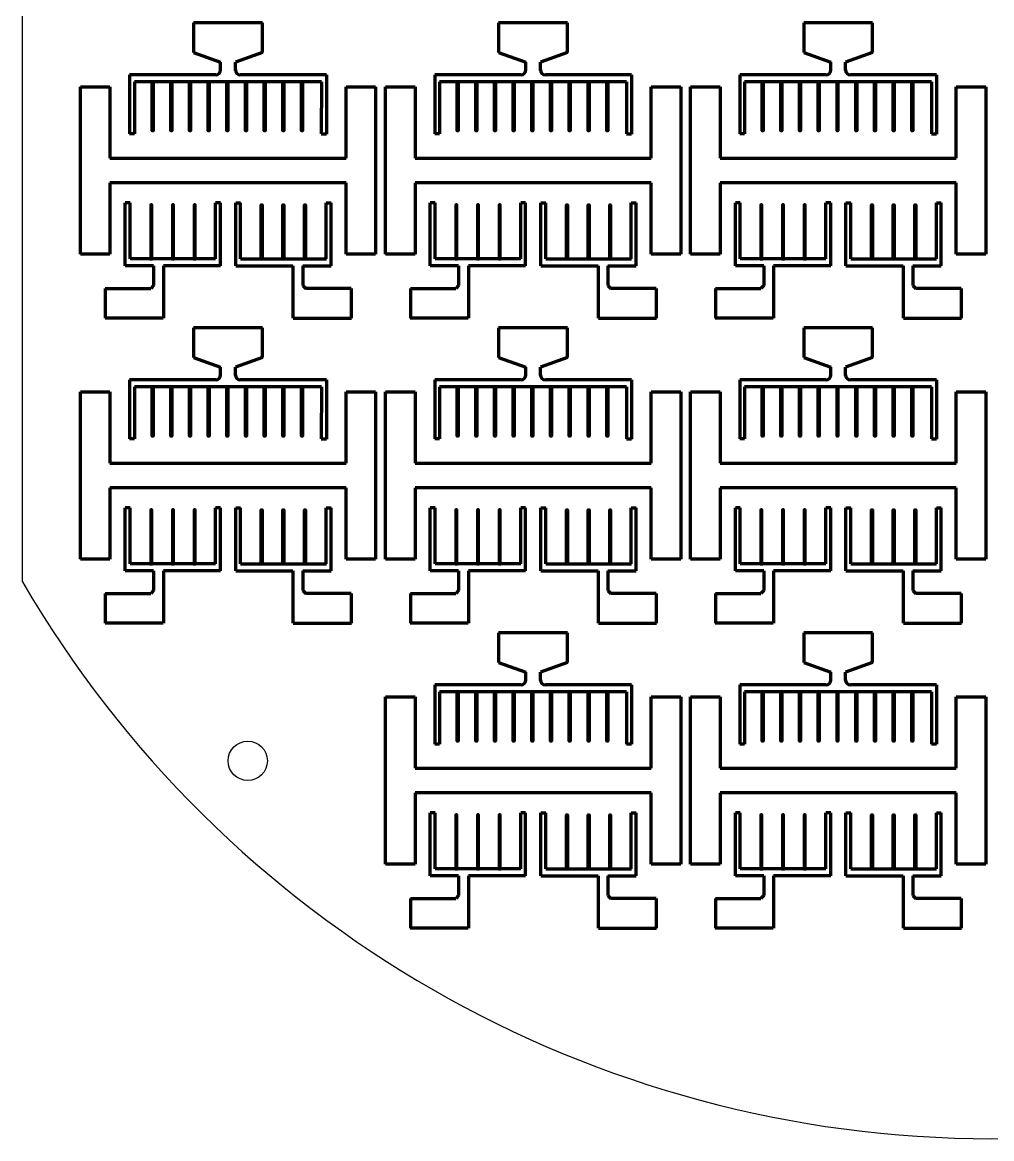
# Model space of a CAD drawing. Header units: millimetres. Extents: x 2372 to 2569, y 1689 to 1917.
# Drawn here: x 2372.4 to 2470.9, y 1689.3 to 1802.7 of the extents above; entities that cross this region are included whole.
import ezdxf

# ---------------------------------------------------------------- set-up
doc = ezdxf.new("R2010")
doc.units = ezdxf.units.MM
doc.layers.add('mask_hole', color=100, linetype='Continuous')
doc.layers.add('mask_outline', color=10, linetype='Continuous')
doc.layers.add('mask_stencil', color=30, linetype='Continuous', lineweight=70)

# ---------------------------------------------------------------- blocks, each defined once
blk = doc.blocks.new('*U528')
at = {"layer": 'mask_stencil'}
blk.add_lwpolyline([(-0.13, -2.85), (0.13, -2.85), (0.05, -2.76), (0.05, 2.65), (-0.05, 2.65), (-0.05, -2.76), (-0.13, -2.85)], dxfattribs=at)
blk = doc.blocks.new('*U529')
at = {"layer": 'mask_stencil', "color": 0, "linetype": 'ByBlock', "lineweight": -2, "transparency": 16777216}
for p in [(0, 0), (2.2, 0), (4.4, 0)]:
    blk.add_blockref('*U528', p, dxfattribs=at)
blk = doc.blocks.new('*U526')
at = {"layer": 'mask_stencil'}
blk.add_lwpolyline([(-0.13, -2.85), (0.13, -2.85), (0.05, -2.76), (0.05, 2.15), (-0.05, 2.15), (-0.05, -2.76), (-0.13, -2.85)], dxfattribs=at)
blk = doc.blocks.new('*U527')
at = {"layer": 'mask_stencil', "color": 0, "linetype": 'ByBlock', "lineweight": -2, "transparency": 16777216}
for p in [(0, 0), (1.9, 0), (3.8, 0), (5.7, 0), (7.6, 0), (9.5, 0), (11.4, 0), (13.3, 0), (15.2, 0)]:
    blk.add_blockref('*U526', p, dxfattribs=at)
blk = doc.blocks.new('*U524')
at = {"layer": 'mask_stencil'}
blk.add_lwpolyline([(-0.13, -2.85), (0.13, -2.85), (0.05, -2.76), (0.05, 2.65), (-0.05, 2.65), (-0.05, -2.76), (-0.13, -2.85)], dxfattribs=at)
blk = doc.blocks.new('*U525')
at = {"layer": 'mask_stencil', "color": 0, "linetype": 'ByBlock', "lineweight": -2, "transparency": 16777216}
for p in [(0, 0), (2.2, 0), (4.4, 0)]:
    blk.add_blockref('*U524', p, dxfattribs=at)
blk = doc.blocks.new('*U535')
at = {"layer": 'mask_stencil'}
blk.add_lwpolyline([(-0.13, -2.85), (0.13, -2.85), (0.05, -2.76), (0.05, 2.65), (-0.05, 2.65), (-0.05, -2.76), (-0.13, -2.85)], dxfattribs=at)
blk = doc.blocks.new('*U536')
at = {"layer": 'mask_stencil', "color": 0, "linetype": 'ByBlock', "lineweight": -2, "transparency": 16777216}
for p in [(0, 0), (2.2, 0), (4.4, 0)]:
    blk.add_blockref('*U535', p, dxfattribs=at)
blk = doc.blocks.new('*U533')
at = {"layer": 'mask_stencil'}
blk.add_lwpolyline([(-0.13, -2.85), (0.13, -2.85), (0.05, -2.76), (0.05, 2.15), (-0.05, 2.15), (-0.05, -2.76), (-0.13, -2.85)], dxfattribs=at)
blk = doc.blocks.new('*U534')
at = {"layer": 'mask_stencil', "color": 0, "linetype": 'ByBlock', "lineweight": -2, "transparency": 16777216}
for p in [(0, 0), (1.9, 0), (3.8, 0), (5.7, 0), (7.6, 0), (9.5, 0), (11.4, 0), (13.3, 0), (15.2, 0)]:
    blk.add_blockref('*U533', p, dxfattribs=at)
blk = doc.blocks.new('*U531')
at = {"layer": 'mask_stencil'}
blk.add_lwpolyline([(-0.13, -2.85), (0.13, -2.85), (0.05, -2.76), (0.05, 2.65), (-0.05, 2.65), (-0.05, -2.76), (-0.13, -2.85)], dxfattribs=at)
blk = doc.blocks.new('*U532')
at = {"layer": 'mask_stencil', "color": 0, "linetype": 'ByBlock', "lineweight": -2, "transparency": 16777216}
for p in [(0, 0), (2.2, 0), (4.4, 0)]:
    blk.add_blockref('*U531', p, dxfattribs=at)
blk = doc.blocks.new('*U542')
at = {"layer": 'mask_stencil'}
blk.add_lwpolyline([(-0.13, -2.85), (0.13, -2.85), (0.05, -2.76), (0.05, 2.65), (-0.05, 2.65), (-0.05, -2.76), (-0.13, -2.85)], dxfattribs=at)
blk = doc.blocks.new('*U543')
at = {"layer": 'mask_stencil', "color": 0, "linetype": 'ByBlock', "lineweight": -2, "transparency": 16777216}
for p in [(0, 0), (2.2, 0), (4.4, 0)]:
    blk.add_blockref('*U542', p, dxfattribs=at)
blk = doc.blocks.new('*U540')
at = {"layer": 'mask_stencil'}
blk.add_lwpolyline([(-0.13, -2.85), (0.13, -2.85), (0.05, -2.76), (0.05, 2.15), (-0.05, 2.15), (-0.05, -2.76), (-0.13, -2.85)], dxfattribs=at)
blk = doc.blocks.new('*U541')
at = {"layer": 'mask_stencil', "color": 0, "linetype": 'ByBlock', "lineweight": -2, "transparency": 16777216}
for p in [(0, 0), (1.9, 0), (3.8, 0), (5.7, 0), (7.6, 0), (9.5, 0), (11.4, 0), (13.3, 0), (15.2, 0)]:
    blk.add_blockref('*U540', p, dxfattribs=at)
blk = doc.blocks.new('*U538')
at = {"layer": 'mask_stencil'}
blk.add_lwpolyline([(-0.13, -2.85), (0.13, -2.85), (0.05, -2.76), (0.05, 2.65), (-0.05, 2.65), (-0.05, -2.76), (-0.13, -2.85)], dxfattribs=at)
blk = doc.blocks.new('*U539')
at = {"layer": 'mask_stencil', "color": 0, "linetype": 'ByBlock', "lineweight": -2, "transparency": 16777216}
for p in [(0, 0), (2.2, 0), (4.4, 0)]:
    blk.add_blockref('*U538', p, dxfattribs=at)
blk = doc.blocks.new('*U549')
at = {"layer": 'mask_stencil'}
blk.add_lwpolyline([(-0.13, -2.85), (0.13, -2.85), (0.05, -2.76), (0.05, 2.65), (-0.05, 2.65), (-0.05, -2.76), (-0.13, -2.85)], dxfattribs=at)
blk = doc.blocks.new('*U550')
at = {"layer": 'mask_stencil', "color": 0, "linetype": 'ByBlock', "lineweight": -2, "transparency": 16777216}
for p in [(0, 0), (2.2, 0), (4.4, 0)]:
    blk.add_blockref('*U549', p, dxfattribs=at)
blk = doc.blocks.new('*U547')
at = {"layer": 'mask_stencil'}
blk.add_lwpolyline([(-0.13, -2.85), (0.13, -2.85), (0.05, -2.76), (0.05, 2.15), (-0.05, 2.15), (-0.05, -2.76), (-0.13, -2.85)], dxfattribs=at)
blk = doc.blocks.new('*U548')
at = {"layer": 'mask_stencil', "color": 0, "linetype": 'ByBlock', "lineweight": -2, "transparency": 16777216}
for p in [(0, 0), (1.9, 0), (3.8, 0), (5.7, 0), (7.6, 0), (9.5, 0), (11.4, 0), (13.3, 0), (15.2, 0)]:
    blk.add_blockref('*U547', p, dxfattribs=at)
blk = doc.blocks.new('*U545')
at = {"layer": 'mask_stencil'}
blk.add_lwpolyline([(-0.13, -2.85), (0.13, -2.85), (0.05, -2.76), (0.05, 2.65), (-0.05, 2.65), (-0.05, -2.76), (-0.13, -2.85)], dxfattribs=at)
blk = doc.blocks.new('*U546')
at = {"layer": 'mask_stencil', "color": 0, "linetype": 'ByBlock', "lineweight": -2, "transparency": 16777216}
for p in [(0, 0), (2.2, 0), (4.4, 0)]:
    blk.add_blockref('*U545', p, dxfattribs=at)
blk = doc.blocks.new('*U556')
at = {"layer": 'mask_stencil'}
blk.add_lwpolyline([(-0.13, -2.85), (0.13, -2.85), (0.05, -2.76), (0.05, 2.65), (-0.05, 2.65), (-0.05, -2.76), (-0.13, -2.85)], dxfattribs=at)
blk = doc.blocks.new('*U557')
at = {"layer": 'mask_stencil', "color": 0, "linetype": 'ByBlock', "lineweight": -2, "transparency": 16777216}
for p in [(0, 0), (2.2, 0), (4.4, 0)]:
    blk.add_blockref('*U556', p, dxfattribs=at)
blk = doc.blocks.new('*U554')
at = {"layer": 'mask_stencil'}
blk.add_lwpolyline([(-0.13, -2.85), (0.13, -2.85), (0.05, -2.76), (0.05, 2.15), (-0.05, 2.15), (-0.05, -2.76), (-0.13, -2.85)], dxfattribs=at)
blk = doc.blocks.new('*U555')
at = {"layer": 'mask_stencil', "color": 0, "linetype": 'ByBlock', "lineweight": -2, "transparency": 16777216}
for p in [(0, 0), (1.9, 0), (3.8, 0), (5.7, 0), (7.6, 0), (9.5, 0), (11.4, 0), (13.3, 0), (15.2, 0)]:
    blk.add_blockref('*U554', p, dxfattribs=at)
blk = doc.blocks.new('*U552')
at = {"layer": 'mask_stencil'}
blk.add_lwpolyline([(-0.13, -2.85), (0.13, -2.85), (0.05, -2.76), (0.05, 2.65), (-0.05, 2.65), (-0.05, -2.76), (-0.13, -2.85)], dxfattribs=at)
blk = doc.blocks.new('*U553')
at = {"layer": 'mask_stencil', "color": 0, "linetype": 'ByBlock', "lineweight": -2, "transparency": 16777216}
for p in [(0, 0), (2.2, 0), (4.4, 0)]:
    blk.add_blockref('*U552', p, dxfattribs=at)
blk = doc.blocks.new('*U563')
at = {"layer": 'mask_stencil'}
blk.add_lwpolyline([(-0.13, -2.85), (0.13, -2.85), (0.05, -2.76), (0.05, 2.65), (-0.05, 2.65), (-0.05, -2.76), (-0.13, -2.85)], dxfattribs=at)
blk = doc.blocks.new('*U564')
at = {"layer": 'mask_stencil', "color": 0, "linetype": 'ByBlock', "lineweight": -2, "transparency": 16777216}
for p in [(0, 0), (2.2, 0), (4.4, 0)]:
    blk.add_blockref('*U563', p, dxfattribs=at)
blk = doc.blocks.new('*U561')
at = {"layer": 'mask_stencil'}
blk.add_lwpolyline([(-0.13, -2.85), (0.13, -2.85), (0.05, -2.76), (0.05, 2.15), (-0.05, 2.15), (-0.05, -2.76), (-0.13, -2.85)], dxfattribs=at)
blk = doc.blocks.new('*U562')
at = {"layer": 'mask_stencil', "color": 0, "linetype": 'ByBlock', "lineweight": -2, "transparency": 16777216}
for p in [(0, 0), (1.9, 0), (3.8, 0), (5.7, 0), (7.6, 0), (9.5, 0), (11.4, 0), (13.3, 0), (15.2, 0)]:
    blk.add_blockref('*U561', p, dxfattribs=at)
blk = doc.blocks.new('*U559')
at = {"layer": 'mask_stencil'}
blk.add_lwpolyline([(-0.13, -2.85), (0.13, -2.85), (0.05, -2.76), (0.05, 2.65), (-0.05, 2.65), (-0.05, -2.76), (-0.13, -2.85)], dxfattribs=at)
blk = doc.blocks.new('*U560')
at = {"layer": 'mask_stencil', "color": 0, "linetype": 'ByBlock', "lineweight": -2, "transparency": 16777216}
for p in [(0, 0), (2.2, 0), (4.4, 0)]:
    blk.add_blockref('*U559', p, dxfattribs=at)
blk = doc.blocks.new('*U570')
at = {"layer": 'mask_stencil'}
blk.add_lwpolyline([(-0.13, -2.85), (0.13, -2.85), (0.05, -2.76), (0.05, 2.65), (-0.05, 2.65), (-0.05, -2.76), (-0.13, -2.85)], dxfattribs=at)
blk = doc.blocks.new('*U571')
at = {"layer": 'mask_stencil', "color": 0, "linetype": 'ByBlock', "lineweight": -2, "transparency": 16777216}
for p in [(0, 0), (2.2, 0), (4.4, 0)]:
    blk.add_blockref('*U570', p, dxfattribs=at)
blk = doc.blocks.new('*U568')
at = {"layer": 'mask_stencil'}
blk.add_lwpolyline([(-0.13, -2.85), (0.13, -2.85), (0.05, -2.76), (0.05, 2.15), (-0.05, 2.15), (-0.05, -2.76), (-0.13, -2.85)], dxfattribs=at)
blk = doc.blocks.new('*U569')
at = {"layer": 'mask_stencil', "color": 0, "linetype": 'ByBlock', "lineweight": -2, "transparency": 16777216}
for p in [(0, 0), (1.9, 0), (3.8, 0), (5.7, 0), (7.6, 0), (9.5, 0), (11.4, 0), (13.3, 0), (15.2, 0)]:
    blk.add_blockref('*U568', p, dxfattribs=at)
blk = doc.blocks.new('*U566')
at = {"layer": 'mask_stencil'}
blk.add_lwpolyline([(-0.13, -2.85), (0.13, -2.85), (0.05, -2.76), (0.05, 2.65), (-0.05, 2.65), (-0.05, -2.76), (-0.13, -2.85)], dxfattribs=at)
blk = doc.blocks.new('*U567')
at = {"layer": 'mask_stencil', "color": 0, "linetype": 'ByBlock', "lineweight": -2, "transparency": 16777216}
for p in [(0, 0), (2.2, 0), (4.4, 0)]:
    blk.add_blockref('*U566', p, dxfattribs=at)
blk = doc.blocks.new('*U577')
at = {"layer": 'mask_stencil'}
blk.add_lwpolyline([(-0.13, -2.85), (0.13, -2.85), (0.05, -2.76), (0.05, 2.65), (-0.05, 2.65), (-0.05, -2.76), (-0.13, -2.85)], dxfattribs=at)
blk = doc.blocks.new('*U578')
at = {"layer": 'mask_stencil', "color": 0, "linetype": 'ByBlock', "lineweight": -2, "transparency": 16777216}
for p in [(0, 0), (2.2, 0), (4.4, 0)]:
    blk.add_blockref('*U577', p, dxfattribs=at)
blk = doc.blocks.new('*U575')
at = {"layer": 'mask_stencil'}
blk.add_lwpolyline([(-0.13, -2.85), (0.13, -2.85), (0.05, -2.76), (0.05, 2.15), (-0.05, 2.15), (-0.05, -2.76), (-0.13, -2.85)], dxfattribs=at)
blk = doc.blocks.new('*U576')
at = {"layer": 'mask_stencil', "color": 0, "linetype": 'ByBlock', "lineweight": -2, "transparency": 16777216}
for p in [(0, 0), (1.9, 0), (3.8, 0), (5.7, 0), (7.6, 0), (9.5, 0), (11.4, 0), (13.3, 0), (15.2, 0)]:
    blk.add_blockref('*U575', p, dxfattribs=at)
blk = doc.blocks.new('*U573')
at = {"layer": 'mask_stencil'}
blk.add_lwpolyline([(-0.13, -2.85), (0.13, -2.85), (0.05, -2.76), (0.05, 2.65), (-0.05, 2.65), (-0.05, -2.76), (-0.13, -2.85)], dxfattribs=at)
blk = doc.blocks.new('*U574')
at = {"layer": 'mask_stencil', "color": 0, "linetype": 'ByBlock', "lineweight": -2, "transparency": 16777216}
for p in [(0, 0), (2.2, 0), (4.4, 0)]:
    blk.add_blockref('*U573', p, dxfattribs=at)

msp = doc.modelspace()

# ---------------------------------------------------------------- linework, layer by layer
at = {"layer": 'mask_hole'}
msp.add_circle((2395.34, 1727.68), 2, dxfattribs=at)
at = {"layer": 'mask_outline'}
msp.add_line((2372.44, 1745.88), (2372.44, 1860.68), dxfattribs=at)
msp.add_arc((2470.94, 1803.28), 114, 210.2314, 329.7768, dxfattribs=at)
at = {"layer": 'mask_stencil'}
for p, q in [((2396.84, 1802.68), (2389.84, 1802.68)), ((2389.84, 1802.68), (2389.84, 1799.68)), ((2396.84, 1799.68), (2396.84, 1802.68)), ((2427.84, 1802.68), (2420.84, 1802.68)), ((2420.84, 1802.68), (2420.84, 1799.68)), ((2427.84, 1799.68), (2427.84, 1802.68)), ((2458.84, 1802.68), (2451.84, 1802.68)), ((2451.84, 1802.68), (2451.84, 1799.68)), ((2458.84, 1799.68), (2458.84, 1802.68)), ((2389.84, 1799.68), (2392.59, 1798.68)), ((2396.84, 1799.68), (2394.09, 1798.68)), ((2420.84, 1799.68), (2423.59, 1798.68)), ((2427.84, 1799.68), (2425.09, 1798.68)), ((2451.84, 1799.68), (2454.59, 1798.68)), ((2458.84, 1799.68), (2456.09, 1798.68)), ((2392.59, 1797.84), (2392.59, 1798.68)), ((2394.09, 1797.83), (2394.09, 1798.68)), ((2423.59, 1797.84), (2423.59, 1798.68)), ((2425.09, 1797.83), (2425.09, 1798.68)), ((2454.59, 1797.84), (2454.59, 1798.68)), ((2456.09, 1797.83), (2456.09, 1798.68)), ((2392.09, 1797.39), (2383.34, 1797.39)), ((2383.34, 1797.39), (2383.34, 1791.39)), ((2403.34, 1797.39), (2394.59, 1797.39)), ((2403.34, 1797.39), (2403.34, 1791.38)), ((2423.09, 1797.39), (2414.34, 1797.39)), ((2414.34, 1797.39), (2414.34, 1791.39)), ((2434.34, 1797.39), (2425.59, 1797.39)), ((2434.34, 1797.39), (2434.34, 1791.38)), ((2454.09, 1797.39), (2445.34, 1797.39)), ((2445.34, 1797.39), (2445.34, 1791.39)), ((2465.34, 1797.39), (2456.59, 1797.39)), ((2465.34, 1797.39), (2465.34, 1791.38)), ((2378.34, 1796.18), (2381.34, 1796.18)), ((2378.34, 1779.18), (2378.34, 1796.18)), ((2381.34, 1796.18), (2381.34, 1788.93)), ((2402.83, 1796.68), (2383.83, 1796.68)), ((2383.83, 1796.68), (2383.83, 1791.39)), ((2402.83, 1796.68), (2402.82, 1791.39)), ((2405.34, 1788.93), (2405.34, 1796.18)), ((2405.34, 1796.18), (2408.34, 1796.18)), ((2408.34, 1796.18), (2408.34, 1779.18)), ((2409.34, 1796.18), (2412.34, 1796.18)), ((2409.34, 1779.18), (2409.34, 1796.18)), ((2412.34, 1796.18), (2412.34, 1788.93)), ((2433.83, 1796.68), (2414.83, 1796.68)), ((2414.83, 1796.68), (2414.83, 1791.39)), ((2433.83, 1796.68), (2433.82, 1791.39)), ((2436.34, 1788.93), (2436.34, 1796.18)), ((2436.34, 1796.18), (2439.34, 1796.18)), ((2439.34, 1796.18), (2439.34, 1779.18)), ((2440.34, 1796.18), (2443.34, 1796.18)), ((2440.34, 1779.18), (2440.34, 1796.18)), ((2443.34, 1796.18), (2443.34, 1788.93)), ((2464.83, 1796.68), (2445.83, 1796.68)), ((2445.83, 1796.68), (2445.83, 1791.39)), ((2464.83, 1796.68), (2464.82, 1791.39)), ((2467.34, 1788.93), (2467.34, 1796.18)), ((2467.34, 1796.18), (2470.34, 1796.18)), ((2470.34, 1796.18), (2470.34, 1779.18)), ((2383.83, 1791.39), (2383.34, 1791.39)), ((2403.34, 1791.38), (2402.82, 1791.38)), ((2414.83, 1791.39), (2414.34, 1791.39)), ((2434.34, 1791.38), (2433.82, 1791.38)), ((2445.83, 1791.39), (2445.34, 1791.39)), ((2465.34, 1791.38), (2464.82, 1791.38)), ((2381.34, 1788.93), (2405.34, 1788.93)), ((2412.34, 1788.93), (2436.34, 1788.93)), ((2443.34, 1788.93), (2467.34, 1788.93)), ((2405.34, 1786.43), (2381.34, 1786.43)), ((2381.34, 1786.43), (2381.34, 1779.18)), ((2405.34, 1779.18), (2405.34, 1786.43)), ((2436.34, 1786.43), (2412.34, 1786.43)), ((2412.34, 1786.43), (2412.34, 1779.18)), ((2436.34, 1779.18), (2436.34, 1786.43)), ((2467.34, 1786.43), (2443.34, 1786.43)), ((2443.34, 1786.43), (2443.34, 1779.18)), ((2467.34, 1779.18), (2467.34, 1786.43)), ((2382.89, 1777.98), (2382.89, 1784.39)), ((2383.38, 1784.39), (2382.89, 1784.39)), ((2383.38, 1778.69), (2383.38, 1784.39)), ((2392.08, 1778.69), (2392.08, 1784.39)), ((2392.58, 1784.39), (2392.08, 1784.39)), ((2392.58, 1777.98), (2392.58, 1784.39)), ((2394.12, 1777.98), (2394.12, 1784.39)), ((2394.12, 1784.39), (2394.62, 1784.39)), ((2394.62, 1778.69), (2394.62, 1784.39)), ((2403.32, 1778.69), (2403.32, 1784.39)), ((2403.32, 1784.39), (2403.81, 1784.39)), ((2403.81, 1777.98), (2403.81, 1784.39)), ((2413.89, 1777.98), (2413.89, 1784.39)), ((2414.38, 1784.39), (2413.89, 1784.39)), ((2414.38, 1778.69), (2414.38, 1784.39)), ((2423.08, 1778.69), (2423.08, 1784.39)), ((2423.58, 1784.39), (2423.08, 1784.39)), ((2423.58, 1777.98), (2423.58, 1784.39)), ((2425.12, 1777.98), (2425.12, 1784.39)), ((2425.12, 1784.39), (2425.62, 1784.39)), ((2425.62, 1778.69), (2425.62, 1784.39)), ((2434.32, 1778.69), (2434.32, 1784.39)), ((2434.32, 1784.39), (2434.81, 1784.39)), ((2434.81, 1777.98), (2434.81, 1784.39)), ((2444.89, 1777.98), (2444.89, 1784.39)), ((2445.38, 1784.39), (2444.89, 1784.39)), ((2445.38, 1778.69), (2445.38, 1784.39)), ((2454.08, 1778.69), (2454.08, 1784.39)), ((2454.58, 1784.39), (2454.08, 1784.39)), ((2454.58, 1777.98), (2454.58, 1784.39)), ((2456.12, 1777.98), (2456.12, 1784.39)), ((2456.12, 1784.39), (2456.62, 1784.39)), ((2456.62, 1778.69), (2456.62, 1784.39)), ((2465.32, 1778.69), (2465.32, 1784.39)), ((2465.32, 1784.39), (2465.81, 1784.39)), ((2465.81, 1777.98), (2465.81, 1784.39)), ((2381.34, 1779.18), (2378.34, 1779.18)), ((2408.34, 1779.18), (2405.34, 1779.18)), ((2412.34, 1779.18), (2409.34, 1779.18)), ((2439.34, 1779.18), (2436.34, 1779.18)), ((2443.34, 1779.18), (2440.34, 1779.18)), ((2470.34, 1779.18), (2467.34, 1779.18)), ((2385.77, 1777.98), (2382.89, 1777.98)), ((2392.08, 1778.69), (2383.38, 1778.69)), ((2385.77, 1777.98), (2385.77, 1775.99)), ((2386.77, 1777.99), (2386.77, 1772.68)), ((2392.58, 1777.99), (2386.77, 1777.99)), ((2394.12, 1777.99), (2399.94, 1777.99)), ((2394.62, 1778.69), (2403.33, 1778.69)), ((2399.94, 1777.99), (2399.94, 1772.68)), ((2400.94, 1777.98), (2400.94, 1775.99)), ((2400.94, 1777.98), (2403.81, 1777.98)), ((2416.77, 1777.98), (2413.89, 1777.98)), ((2423.08, 1778.69), (2414.38, 1778.69)), ((2416.77, 1777.98), (2416.77, 1775.99)), ((2417.77, 1777.99), (2417.77, 1772.68)), ((2423.58, 1777.99), (2417.77, 1777.99)), ((2425.12, 1777.99), (2430.94, 1777.99)), ((2425.62, 1778.69), (2434.33, 1778.69)), ((2430.94, 1777.99), (2430.94, 1772.68)), ((2431.94, 1777.98), (2431.94, 1775.99)), ((2431.94, 1777.98), (2434.81, 1777.98)), ((2447.77, 1777.98), (2444.89, 1777.98)), ((2454.08, 1778.69), (2445.38, 1778.69)), ((2447.77, 1777.98), (2447.77, 1775.99)), ((2448.77, 1777.99), (2448.77, 1772.68)), ((2454.58, 1777.99), (2448.77, 1777.99)), ((2456.12, 1777.99), (2461.94, 1777.99)), ((2456.62, 1778.69), (2465.33, 1778.69)), ((2461.94, 1777.99), (2461.94, 1772.68)), ((2462.94, 1777.98), (2462.94, 1775.99)), ((2462.94, 1777.98), (2465.81, 1777.98)), ((2380.87, 1775.68), (2380.87, 1772.68)), ((2380.87, 1775.68), (2385.48, 1775.68)), ((2385.77, 1775.99), (2385.48, 1775.68)), ((2400.94, 1775.99), (2401.23, 1775.68)), ((2405.84, 1775.68), (2401.23, 1775.68)), ((2405.84, 1775.68), (2405.84, 1772.68)), ((2411.87, 1775.68), (2411.87, 1772.68)), ((2411.87, 1775.68), (2416.48, 1775.68)), ((2416.77, 1775.99), (2416.48, 1775.68)), ((2431.94, 1775.99), (2432.23, 1775.68)), ((2436.84, 1775.68), (2432.23, 1775.68)), ((2436.84, 1775.68), (2436.84, 1772.68)), ((2442.87, 1775.68), (2442.87, 1772.68)), ((2442.87, 1775.68), (2447.48, 1775.68)), ((2447.77, 1775.99), (2447.48, 1775.68)), ((2462.94, 1775.99), (2463.23, 1775.68)), ((2467.84, 1775.68), (2463.23, 1775.68)), ((2467.84, 1775.68), (2467.84, 1772.68)), ((2386.74, 1772.68), (2380.84, 1772.68)), ((2399.97, 1772.68), (2405.87, 1772.68)), ((2417.74, 1772.68), (2411.84, 1772.68)), ((2430.97, 1772.68), (2436.87, 1772.68)), ((2448.74, 1772.68), (2442.84, 1772.68)), ((2461.97, 1772.68), (2467.87, 1772.68)), ((2396.84, 1771.68), (2389.84, 1771.68)), ((2389.84, 1771.68), (2389.84, 1768.68)), ((2396.84, 1768.68), (2396.84, 1771.68)), ((2427.84, 1771.68), (2420.84, 1771.68)), ((2420.84, 1771.68), (2420.84, 1768.68)), ((2427.84, 1768.68), (2427.84, 1771.68)), ((2458.84, 1771.68), (2451.84, 1771.68)), ((2451.84, 1771.68), (2451.84, 1768.68)), ((2458.84, 1768.68), (2458.84, 1771.68)), ((2389.84, 1768.68), (2392.59, 1767.68)), ((2392.59, 1766.84), (2392.59, 1767.68)), ((2396.84, 1768.68), (2394.09, 1767.68)), ((2394.09, 1766.83), (2394.09, 1767.68)), ((2420.84, 1768.68), (2423.59, 1767.68)), ((2423.59, 1766.84), (2423.59, 1767.68)), ((2427.84, 1768.68), (2425.09, 1767.68)), ((2425.09, 1766.83), (2425.09, 1767.68)), ((2451.84, 1768.68), (2454.59, 1767.68)), ((2454.59, 1766.84), (2454.59, 1767.68)), ((2458.84, 1768.68), (2456.09, 1767.68)), ((2456.09, 1766.83), (2456.09, 1767.68)), ((2392.09, 1766.39), (2383.34, 1766.39)), ((2383.34, 1766.39), (2383.34, 1760.39)), ((2402.83, 1765.68), (2383.83, 1765.68)), ((2383.83, 1765.68), (2383.83, 1760.39)), ((2403.34, 1766.39), (2394.59, 1766.39)), ((2402.83, 1765.68), (2402.82, 1760.39)), ((2403.34, 1766.39), (2403.34, 1760.38)), ((2423.09, 1766.39), (2414.34, 1766.39)), ((2414.34, 1766.39), (2414.34, 1760.39)), ((2433.83, 1765.68), (2414.83, 1765.68)), ((2414.83, 1765.68), (2414.83, 1760.39)), ((2434.34, 1766.39), (2425.59, 1766.39)), ((2433.83, 1765.68), (2433.82, 1760.39)), ((2434.34, 1766.39), (2434.34, 1760.38)), ((2454.09, 1766.39), (2445.34, 1766.39)), ((2445.34, 1766.39), (2445.34, 1760.39)), ((2464.83, 1765.68), (2445.83, 1765.68)), ((2445.83, 1765.68), (2445.83, 1760.39)), ((2465.34, 1766.39), (2456.59, 1766.39)), ((2464.83, 1765.68), (2464.82, 1760.39)), ((2465.34, 1766.39), (2465.34, 1760.38)), ((2378.34, 1765.18), (2381.34, 1765.18)), ((2378.34, 1748.18), (2378.34, 1765.18)), ((2381.34, 1765.18), (2381.34, 1757.93)), ((2405.34, 1757.93), (2405.34, 1765.18)), ((2405.34, 1765.18), (2408.34, 1765.18)), ((2408.34, 1765.18), (2408.34, 1748.18)), ((2409.34, 1765.18), (2412.34, 1765.18)), ((2409.34, 1748.18), (2409.34, 1765.18)), ((2412.34, 1765.18), (2412.34, 1757.93)), ((2436.34, 1757.93), (2436.34, 1765.18)), ((2436.34, 1765.18), (2439.34, 1765.18)), ((2439.34, 1765.18), (2439.34, 1748.18)), ((2440.34, 1765.18), (2443.34, 1765.18)), ((2440.34, 1748.18), (2440.34, 1765.18)), ((2443.34, 1765.18), (2443.34, 1757.93)), ((2467.34, 1757.93), (2467.34, 1765.18)), ((2467.34, 1765.18), (2470.34, 1765.18)), ((2470.34, 1765.18), (2470.34, 1748.18)), ((2383.83, 1760.39), (2383.34, 1760.39)), ((2403.34, 1760.38), (2402.82, 1760.38)), ((2414.83, 1760.39), (2414.34, 1760.39)), ((2434.34, 1760.38), (2433.82, 1760.38)), ((2445.83, 1760.39), (2445.34, 1760.39)), ((2465.34, 1760.38), (2464.82, 1760.38)), ((2381.34, 1757.93), (2405.34, 1757.93)), ((2412.34, 1757.93), (2436.34, 1757.93)), ((2443.34, 1757.93), (2467.34, 1757.93)), ((2405.34, 1755.43), (2381.34, 1755.43)), ((2381.34, 1755.43), (2381.34, 1748.18)), ((2405.34, 1748.18), (2405.34, 1755.43)), ((2436.34, 1755.43), (2412.34, 1755.43)), ((2412.34, 1755.43), (2412.34, 1748.18)), ((2436.34, 1748.18), (2436.34, 1755.43)), ((2467.34, 1755.43), (2443.34, 1755.43)), ((2443.34, 1755.43), (2443.34, 1748.18)), ((2467.34, 1748.18), (2467.34, 1755.43)), ((2382.89, 1746.98), (2382.89, 1753.39)), ((2383.38, 1753.39), (2382.89, 1753.39)), ((2383.38, 1747.69), (2383.38, 1753.39)), ((2392.08, 1747.69), (2392.08, 1753.39)), ((2392.58, 1753.39), (2392.08, 1753.39)), ((2392.58, 1746.98), (2392.58, 1753.39)), ((2394.12, 1746.98), (2394.12, 1753.39)), ((2394.12, 1753.39), (2394.62, 1753.39)), ((2394.62, 1747.69), (2394.62, 1753.39)), ((2403.32, 1747.69), (2403.32, 1753.39)), ((2403.32, 1753.39), (2403.81, 1753.39)), ((2403.81, 1746.98), (2403.81, 1753.39)), ((2413.89, 1746.98), (2413.89, 1753.39)), ((2414.38, 1753.39), (2413.89, 1753.39)), ((2414.38, 1747.69), (2414.38, 1753.39)), ((2423.08, 1747.69), (2423.08, 1753.39)), ((2423.58, 1753.39), (2423.08, 1753.39)), ((2423.58, 1746.98), (2423.58, 1753.39)), ((2425.12, 1746.98), (2425.12, 1753.39)), ((2425.12, 1753.39), (2425.62, 1753.39)), ((2425.62, 1747.69), (2425.62, 1753.39)), ((2434.32, 1747.69), (2434.32, 1753.39)), ((2434.32, 1753.39), (2434.81, 1753.39)), ((2434.81, 1746.98), (2434.81, 1753.39)), ((2444.89, 1746.98), (2444.89, 1753.39)), ((2445.38, 1753.39), (2444.89, 1753.39)), ((2445.38, 1747.69), (2445.38, 1753.39)), ((2454.08, 1747.69), (2454.08, 1753.39)), ((2454.58, 1753.39), (2454.08, 1753.39)), ((2454.58, 1746.98), (2454.58, 1753.39)), ((2456.12, 1746.98), (2456.12, 1753.39)), ((2456.12, 1753.39), (2456.62, 1753.39)), ((2456.62, 1747.69), (2456.62, 1753.39)), ((2465.32, 1747.69), (2465.32, 1753.39)), ((2465.32, 1753.39), (2465.81, 1753.39)), ((2465.81, 1746.98), (2465.81, 1753.39)), ((2381.34, 1748.18), (2378.34, 1748.18)), ((2392.08, 1747.69), (2383.38, 1747.69)), ((2394.62, 1747.69), (2403.33, 1747.69)), ((2408.34, 1748.18), (2405.34, 1748.18)), ((2412.34, 1748.18), (2409.34, 1748.18)), ((2423.08, 1747.69), (2414.38, 1747.69)), ((2425.62, 1747.69), (2434.33, 1747.69)), ((2439.34, 1748.18), (2436.34, 1748.18)), ((2443.34, 1748.18), (2440.34, 1748.18)), ((2454.08, 1747.69), (2445.38, 1747.69)), ((2456.62, 1747.69), (2465.33, 1747.69)), ((2470.34, 1748.18), (2467.34, 1748.18)), ((2385.77, 1746.98), (2382.89, 1746.98)), ((2385.77, 1746.98), (2385.77, 1744.99)), ((2386.77, 1746.99), (2386.77, 1741.68)), ((2392.58, 1746.99), (2386.77, 1746.99)), ((2394.12, 1746.99), (2399.94, 1746.99)), ((2399.94, 1746.99), (2399.94, 1741.68)), ((2400.94, 1746.98), (2400.94, 1744.99)), ((2400.94, 1746.98), (2403.81, 1746.98)), ((2416.77, 1746.98), (2413.89, 1746.98)), ((2416.77, 1746.98), (2416.77, 1744.99)), ((2417.77, 1746.99), (2417.77, 1741.68)), ((2423.58, 1746.99), (2417.77, 1746.99)), ((2425.12, 1746.99), (2430.94, 1746.99)), ((2430.94, 1746.99), (2430.94, 1741.68)), ((2431.94, 1746.98), (2431.94, 1744.99)), ((2431.94, 1746.98), (2434.81, 1746.98)), ((2447.77, 1746.98), (2444.89, 1746.98)), ((2447.77, 1746.98), (2447.77, 1744.99)), ((2448.77, 1746.99), (2448.77, 1741.68)), ((2454.58, 1746.99), (2448.77, 1746.99)), ((2456.12, 1746.99), (2461.94, 1746.99)), ((2461.94, 1746.99), (2461.94, 1741.68)), ((2462.94, 1746.98), (2462.94, 1744.99)), ((2462.94, 1746.98), (2465.81, 1746.98)), ((2385.77, 1744.99), (2385.48, 1744.68)), ((2400.94, 1744.99), (2401.23, 1744.68)), ((2416.77, 1744.99), (2416.48, 1744.68)), ((2431.94, 1744.99), (2432.23, 1744.68)), ((2447.77, 1744.99), (2447.48, 1744.68)), ((2462.94, 1744.99), (2463.23, 1744.68)), ((2380.87, 1744.68), (2380.87, 1741.68)), ((2380.87, 1744.68), (2385.48, 1744.68)), ((2405.84, 1744.68), (2401.23, 1744.68)), ((2405.84, 1744.68), (2405.84, 1741.68)), ((2411.87, 1744.68), (2411.87, 1741.68)), ((2411.87, 1744.68), (2416.48, 1744.68)), ((2436.84, 1744.68), (2432.23, 1744.68)), ((2436.84, 1744.68), (2436.84, 1741.68)), ((2442.87, 1744.68), (2442.87, 1741.68)), ((2442.87, 1744.68), (2447.48, 1744.68)), ((2467.84, 1744.68), (2463.23, 1744.68)), ((2467.84, 1744.68), (2467.84, 1741.68)), ((2386.74, 1741.68), (2380.84, 1741.68)), ((2399.97, 1741.68), (2405.87, 1741.68)), ((2417.74, 1741.68), (2411.84, 1741.68)), ((2430.97, 1741.68), (2436.87, 1741.68)), ((2448.74, 1741.68), (2442.84, 1741.68)), ((2461.97, 1741.68), (2467.87, 1741.68)), ((2427.84, 1740.68), (2420.84, 1740.68)), ((2420.84, 1740.68), (2420.84, 1737.68)), ((2427.84, 1737.68), (2427.84, 1740.68)), ((2458.84, 1740.68), (2451.84, 1740.68)), ((2451.84, 1740.68), (2451.84, 1737.68)), ((2458.84, 1737.68), (2458.84, 1740.68)), ((2420.84, 1737.68), (2423.59, 1736.68)), ((2427.84, 1737.68), (2425.09, 1736.68)), ((2451.84, 1737.68), (2454.59, 1736.68)), ((2458.84, 1737.68), (2456.09, 1736.68)), ((2423.59, 1735.84), (2423.59, 1736.68)), ((2425.09, 1735.83), (2425.09, 1736.68)), ((2454.59, 1735.84), (2454.59, 1736.68)), ((2456.09, 1735.83), (2456.09, 1736.68)), ((2423.09, 1735.39), (2414.34, 1735.39)), ((2414.34, 1735.39), (2414.34, 1729.39)), ((2433.83, 1734.68), (2414.83, 1734.68)), ((2414.83, 1734.68), (2414.83, 1729.39)), ((2434.34, 1735.39), (2425.59, 1735.39)), ((2433.83, 1734.68), (2433.82, 1729.39)), ((2434.34, 1735.39), (2434.34, 1729.38)), ((2454.09, 1735.39), (2445.34, 1735.39)), ((2445.34, 1735.39), (2445.34, 1729.39)), ((2464.83, 1734.68), (2445.83, 1734.68)), ((2445.83, 1734.68), (2445.83, 1729.39)), ((2465.34, 1735.39), (2456.59, 1735.39)), ((2464.83, 1734.68), (2464.82, 1729.39)), ((2465.34, 1735.39), (2465.34, 1729.38)), ((2409.34, 1734.18), (2412.34, 1734.18)), ((2409.34, 1717.18), (2409.34, 1734.18)), ((2412.34, 1734.18), (2412.34, 1726.93)), ((2436.34, 1726.93), (2436.34, 1734.18)), ((2436.34, 1734.18), (2439.34, 1734.18)), ((2439.34, 1734.18), (2439.34, 1717.18)), ((2440.34, 1734.18), (2443.34, 1734.18)), ((2440.34, 1717.18), (2440.34, 1734.18)), ((2443.34, 1734.18), (2443.34, 1726.93)), ((2467.34, 1726.93), (2467.34, 1734.18)), ((2467.34, 1734.18), (2470.34, 1734.18)), ((2470.34, 1734.18), (2470.34, 1717.18)), ((2414.83, 1729.39), (2414.34, 1729.39)), ((2434.34, 1729.38), (2433.82, 1729.38)), ((2445.83, 1729.39), (2445.34, 1729.39)), ((2465.34, 1729.38), (2464.82, 1729.38)), ((2412.34, 1726.93), (2436.34, 1726.93)), ((2443.34, 1726.93), (2467.34, 1726.93)), ((2436.34, 1724.43), (2412.34, 1724.43)), ((2412.34, 1724.43), (2412.34, 1717.18)), ((2436.34, 1717.18), (2436.34, 1724.43)), ((2467.34, 1724.43), (2443.34, 1724.43)), ((2443.34, 1724.43), (2443.34, 1717.18)), ((2467.34, 1717.18), (2467.34, 1724.43)), ((2413.89, 1715.98), (2413.89, 1722.39)), ((2414.38, 1722.39), (2413.89, 1722.39)), ((2414.38, 1716.69), (2414.38, 1722.39)), ((2423.08, 1716.69), (2423.08, 1722.39)), ((2423.58, 1722.39), (2423.08, 1722.39)), ((2423.58, 1715.98), (2423.58, 1722.39)), ((2425.12, 1715.98), (2425.12, 1722.39)), ((2425.12, 1722.39), (2425.62, 1722.39)), ((2425.62, 1716.69), (2425.62, 1722.39)), ((2434.32, 1716.69), (2434.32, 1722.39)), ((2434.32, 1722.39), (2434.81, 1722.39)), ((2434.81, 1715.98), (2434.81, 1722.39)), ((2444.89, 1715.98), (2444.89, 1722.39)), ((2445.38, 1722.39), (2444.89, 1722.39)), ((2445.38, 1716.69), (2445.38, 1722.39)), ((2454.08, 1716.69), (2454.08, 1722.39)), ((2454.58, 1722.39), (2454.08, 1722.39)), ((2454.58, 1715.98), (2454.58, 1722.39)), ((2456.12, 1715.98), (2456.12, 1722.39)), ((2456.12, 1722.39), (2456.62, 1722.39)), ((2456.62, 1716.69), (2456.62, 1722.39)), ((2465.32, 1716.69), (2465.32, 1722.39)), ((2465.32, 1722.39), (2465.81, 1722.39)), ((2465.81, 1715.98), (2465.81, 1722.39)), ((2412.34, 1717.18), (2409.34, 1717.18)), ((2423.08, 1716.69), (2414.38, 1716.69)), ((2425.62, 1716.69), (2434.33, 1716.69)), ((2439.34, 1717.18), (2436.34, 1717.18)), ((2443.34, 1717.18), (2440.34, 1717.18)), ((2454.08, 1716.69), (2445.38, 1716.69)), ((2456.62, 1716.69), (2465.33, 1716.69)), ((2470.34, 1717.18), (2467.34, 1717.18)), ((2416.77, 1715.98), (2413.89, 1715.98)), ((2416.77, 1715.98), (2416.77, 1713.99)), ((2417.77, 1715.99), (2417.77, 1710.68)), ((2423.58, 1715.99), (2417.77, 1715.99)), ((2425.12, 1715.99), (2430.94, 1715.99)), ((2430.94, 1715.99), (2430.94, 1710.68)), ((2431.94, 1715.98), (2431.94, 1713.99)), ((2431.94, 1715.98), (2434.81, 1715.98)), ((2447.77, 1715.98), (2444.89, 1715.98)), ((2447.77, 1715.98), (2447.77, 1713.99)), ((2448.77, 1715.99), (2448.77, 1710.68)), ((2454.58, 1715.99), (2448.77, 1715.99)), ((2456.12, 1715.99), (2461.94, 1715.99)), ((2461.94, 1715.99), (2461.94, 1710.68)), ((2462.94, 1715.98), (2462.94, 1713.99)), ((2462.94, 1715.98), (2465.81, 1715.98)), ((2411.87, 1713.68), (2411.87, 1710.68)), ((2411.87, 1713.68), (2416.48, 1713.68)), ((2416.77, 1713.99), (2416.48, 1713.68)), ((2431.94, 1713.99), (2432.23, 1713.68)), ((2436.84, 1713.68), (2432.23, 1713.68)), ((2436.84, 1713.68), (2436.84, 1710.68)), ((2442.87, 1713.68), (2442.87, 1710.68)), ((2442.87, 1713.68), (2447.48, 1713.68)), ((2447.77, 1713.99), (2447.48, 1713.68)), ((2462.94, 1713.99), (2463.23, 1713.68)), ((2467.84, 1713.68), (2463.23, 1713.68)), ((2467.84, 1713.68), (2467.84, 1710.68)), ((2417.74, 1710.68), (2411.84, 1710.68)), ((2430.97, 1710.68), (2436.87, 1710.68)), ((2448.74, 1710.68), (2442.84, 1710.68)), ((2461.97, 1710.68), (2467.87, 1710.68))]:
    msp.add_line(p, q, dxfattribs=at)
for centre, start, end in [((2392.09, 1797.89), 270, 0), ((2394.59, 1797.89), 180, 270), ((2423.09, 1797.89), 270, 0), ((2425.59, 1797.89), 180, 270), ((2454.09, 1797.89), 270, 0), ((2456.59, 1797.89), 180, 270), ((2392.09, 1766.89), 270, 0), ((2394.59, 1766.89), 180, 270), ((2423.09, 1766.89), 270, 0), ((2425.59, 1766.89), 180, 270), ((2454.09, 1766.89), 270, 0), ((2456.59, 1766.89), 180, 270), ((2423.09, 1735.89), 270, 0), ((2425.59, 1735.89), 180, 270), ((2454.09, 1735.89), 270, 0), ((2456.59, 1735.89), 180, 270)]:
    msp.add_arc(centre, 0.5, start, end, dxfattribs=at)

# ---------------------------------------------------------------- block references
at = {"layer": 'mask_stencil', "xscale": -1, "rotation": 180}
for name, p in [('*U569', (2385.67, 1793.84)), ('*U548', (2416.67, 1793.84)), ('*U527', (2447.67, 1793.84)), ('*U576', (2385.67, 1762.84)), ('*U555', (2416.67, 1762.84)), ('*U534', (2447.67, 1762.84)), ('*U562', (2416.67, 1731.84)), ('*U541', (2447.67, 1731.84))]:
    msp.add_blockref(name, p, dxfattribs=at)
at = {"layer": 'mask_stencil'}
for name, p in [('*U571', (2385.54, 1781.54)), ('*U550', (2416.54, 1781.54)), ('*U529', (2447.54, 1781.54)), ('*U578', (2385.54, 1750.54)), ('*U557', (2416.54, 1750.54)), ('*U536', (2447.54, 1750.54)), ('*U564', (2416.54, 1719.54)), ('*U543', (2447.54, 1719.54))]:
    msp.add_blockref(name, p, dxfattribs=at)
at = {"layer": 'mask_stencil', "xscale": -1}
for name, p in [('*U567', (2401.17, 1781.54)), ('*U546', (2432.17, 1781.54)), ('*U525', (2463.17, 1781.54)), ('*U574', (2401.17, 1750.54)), ('*U553', (2432.17, 1750.54)), ('*U532', (2463.17, 1750.54)), ('*U560', (2432.17, 1719.54)), ('*U539', (2463.17, 1719.54))]:
    msp.add_blockref(name, p, dxfattribs=at)

doc.saveas('drawing.dxf')
